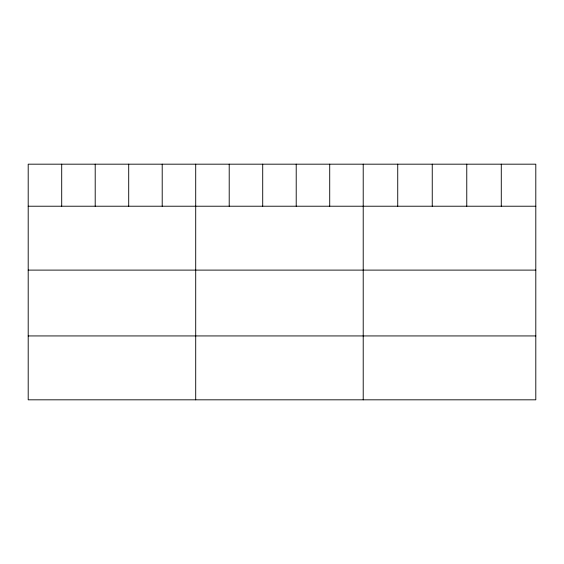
<?xml version="1.0" encoding="UTF-8"?>
<svg xmlns="http://www.w3.org/2000/svg" width="564" height="564" viewBox="0 0 564 564"><rect width="100%" height="100%" fill="white"/><g stroke="black" fill="none" stroke-linecap="round" stroke-linejoin="round"><path stroke-width="0.85" d="M535.8 206.22L535.8 399.82L28.2 399.82L28.2 164.18L535.8 164.18L535.8 206.22L28.2 206.22M28.2 270.107L535.8 270.107M28.2 335.933L535.8 335.933M501.283 164.18L501.283 206.22M466.766 164.18L466.766 206.22M432.25 164.18L432.25 206.22M397.733 164.18L397.733 206.22M363.216 164.18L363.216 399.82M329.714 164.18L329.714 206.22M296.213 164.18L296.213 206.22M262.711 164.18L262.711 206.22M229.21 164.18L229.21 206.22M195.708 164.18L195.708 399.82M162.206 164.18L162.206 206.22M128.705 164.18L128.705 206.22M95.203 164.18L95.203 206.22M61.702 164.18L61.702 206.22"/></g></svg>
